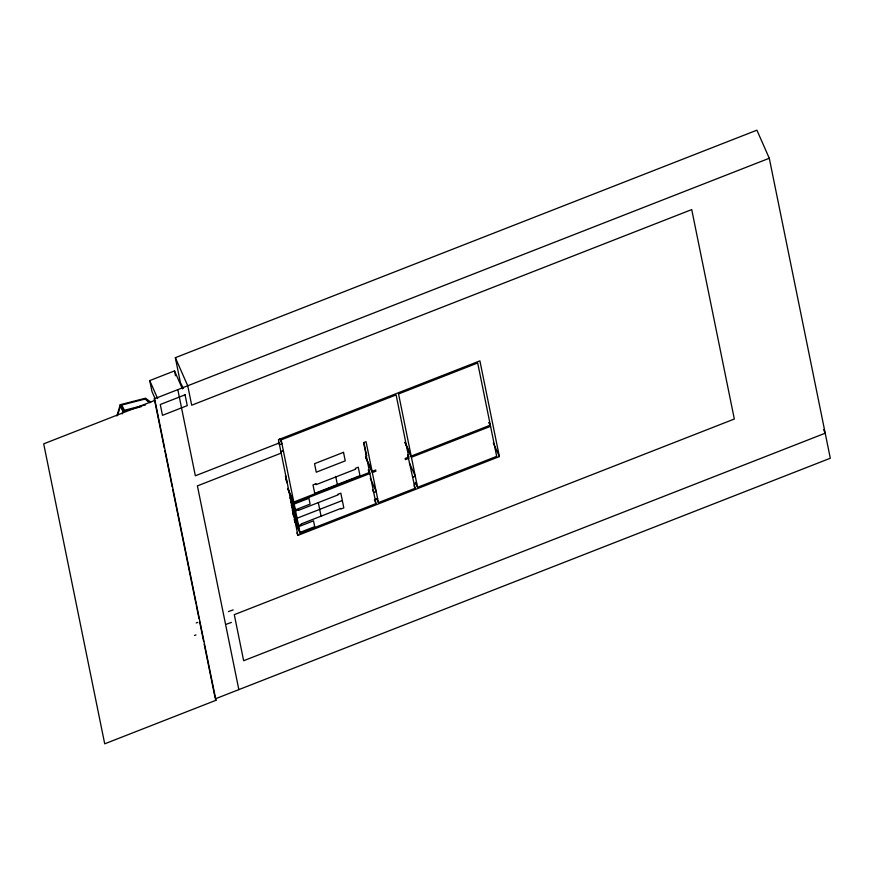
<?xml version="1.0" encoding="UTF-8"?>
<svg xmlns="http://www.w3.org/2000/svg" width="874" height="874" viewBox="0 0 874 874"><rect width="100%" height="100%" fill="white"/><g stroke="black" fill="none" stroke-linecap="round" stroke-linejoin="round"><path stroke-width="1.31" d="M116.887 415.948L120.208 404.717L145.565 398.194L150.732 402.127M117.717 415.15L120.339 406.246L122.928 411.304L122.152 413.915M233.172 609.91L228.376 611.603M231.424 622.419L226.628 624.123M183.343 388.373L180.361 382.364L175.346 357.695L756.906 130.182L769.284 158.26L830.3 458.238L215.31 698.829L215.954 700.293L104.716 743.818L43.7 443.839L154.949 400.325L154.294 398.85L769.284 158.26M155.102 398.588L151.945 391.421L149.738 380.594L174.516 370.904L182.426 388.843M279.123 443.009L195.35 475.784L177.826 389.651M280.882 451.661L283.34 450.7M281.177 453.114L197.404 485.889L238.842 689.619M287.754 488.369L293.784 502.037L369.636 472.364L363.595 442.659L366.053 441.698L372.095 471.403L375.667 470.004L375.907 471.162L372.324 472.572L378.442 502.626L415.084 488.293L407.874 455.747M293.784 502.037L281.144 439.884L396.097 394.917L408.737 457.069L405.154 458.468L405.394 459.637L408.966 458.238M411.195 456.108L490.325 425.146L477.685 362.994L398.555 393.956L411.195 456.108L405.165 442.441M369.866 473.533L375.984 503.588L300.132 533.26L294.025 503.206L369.866 473.533L368.227 469.808M490.565 426.315L496.672 456.37L417.543 487.331L411.425 457.277L490.565 426.315L488.916 422.59M342.324 500.529L297.073 518.227L291.239 505.008M412.823 477.182L415.281 476.221L409.425 462.936M375.154 499.48L377.601 498.519M414.254 484.185L416.712 483.224M297.914 535.391L499.371 456.578L479.902 360.875L278.445 439.677L297.914 535.391L296.821 532.9M196.213 622.944L197.797 622.397M194.454 635.453L195.995 634.928M145.576 404.848L124.436 410.277L121.77 405.044L145.04 399.057L149.891 402.75M141.348 406.65L123.529 411.239L120.208 404.717M147.072 400.325L148.951 401.745M290.681 499.535L295.379 509.87L310.117 504.101L308.926 498.267L294.188 504.025L289.25 492.532M295.27 522.095L299.968 532.43L314.706 526.661L313.515 520.828L298.777 526.596L293.85 515.092M823.592 429.549L825.209 433.209L243.649 660.722L234.287 614.651L734.324 419.028L691.727 209.585L191.69 405.208L187.735 385.773L175.346 357.695M489.232 422.666L490.325 425.146M493.34 442.91L499.371 456.578M404.859 442.364L411.425 457.277M407.634 454.578L408.737 457.069M415.347 482.361L417.543 487.331M413.992 485.802L415.084 488.293M365.769 453.748L366.676 455.813L363.955 442.452M365.518 456.49L372.095 471.403M365.747 457.659L372.324 472.572M368.533 469.873L369.636 472.364M370.325 478.231L376.181 491.516L373.722 492.477L372.663 490.063M376.792 498.901L378.442 502.626M374.345 499.862L375.984 503.588M279.789 438.868L281.92 443.697L279.462 444.658L278.391 442.244M287.994 489.538L294.025 503.206M290.911 501.097L293.588 507.718L291.129 502.146M291.348 503.238L294.025 509.859L291.566 504.287M291.785 505.369L294.462 512M292.222 507.51L294.888 514.141L292.44 508.57M292.659 509.651L295.325 516.283L292.866 510.711M293.096 511.793L295.762 518.424L293.303 512.852M293.008 512.972L298.58 525.602L301.421 524.487L301.301 523.897L340.86 508.428L340.969 509.018L343.821 507.903L340.827 493.165L337.976 494.269L338.096 494.859L298.547 510.34L298.427 509.75L295.576 510.864L289.928 497.852M294.112 519.593L300.132 533.26M149.738 380.594L157.648 398.533M192.859 587.481L193.11 588.366M196.18 603.781L196.432 604.666M335.703 476.396L337.353 484.524M318.322 502.605L321.075 516.163M285.47 475.325L286.956 482.645M292.386 509.345L293.872 516.654M285.459 476.221L286.759 482.612M292.375 510.241L293.675 516.632M174.516 370.904L175.488 375.711M154.949 400.325L215.954 700.293M154.294 398.85L164.334 448.176M164.869 450.842L172.189 486.84M172.735 489.506L195.787 602.831M196.322 605.496L199.043 618.836M199.578 621.501L203.653 641.494M204.188 644.16L215.037 697.485M185.059 394.819L160.281 404.509L162.488 415.325L187.255 405.634L185.059 394.819M343.526 452.35L314.542 463.69L316.268 472.2L345.252 460.86L343.526 452.35M315.853 483.781L313.012 484.895L314.727 493.373L359.979 475.674L358.253 467.197L355.412 468.311L355.587 469.196L316.038 484.677L315.853 483.781M294.232 506.811L291.413 500.594L290.452 495.853L293.402 502.703L294.232 506.811M298.821 529.382L296.002 523.155L295.041 518.424L297.99 525.263L298.821 529.382"/></g></svg>
